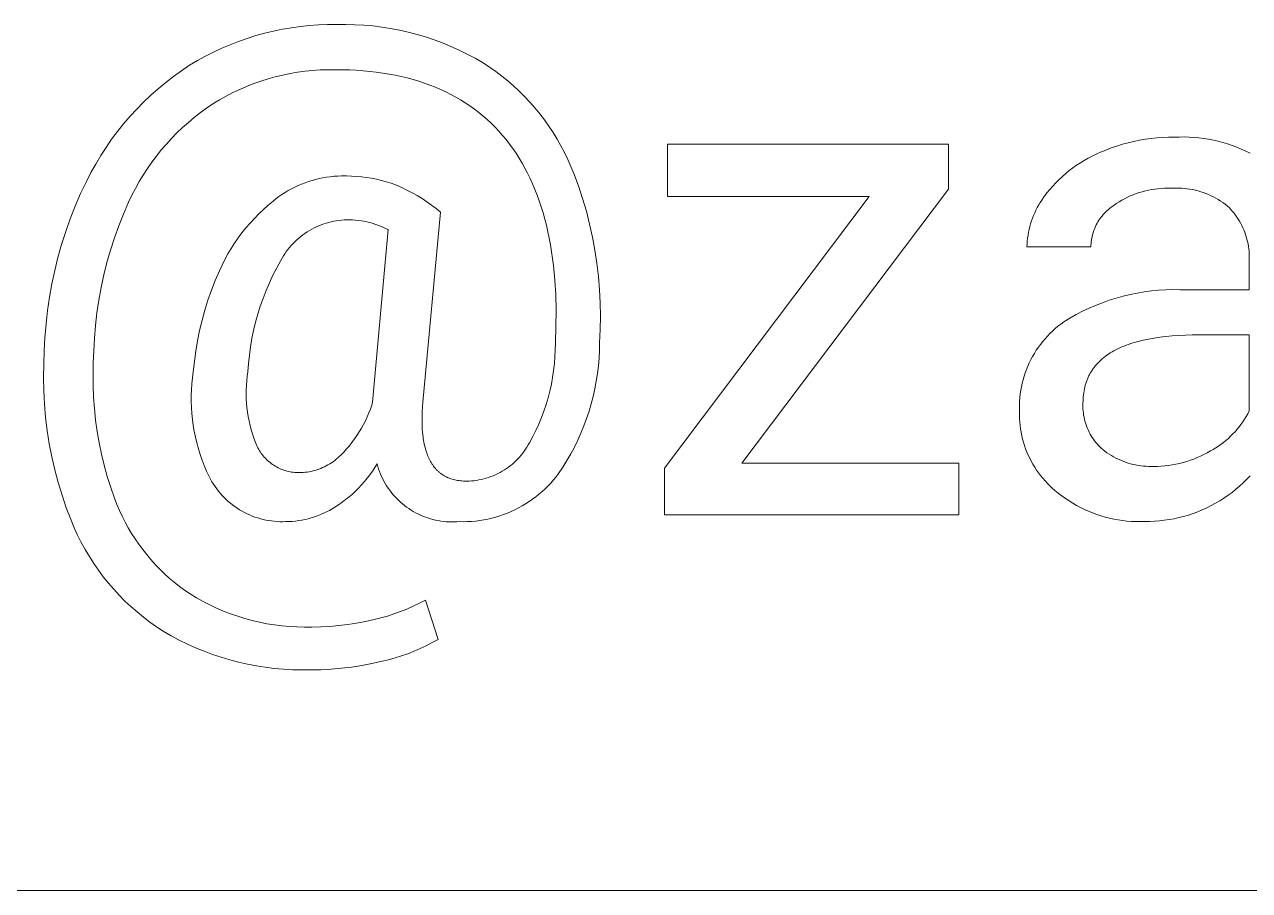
# Model space of a CAD drawing. Header units: millimetres. Extents: x 1383 to 4664, y -160 to 2132.
# Drawn here: x 3693.1 to 3769.4, y 23.5 to 77.4 of the extents above; entities that cross this region are included whole.
import ezdxf

# ---------------------------------------------------------------- set-up
doc = ezdxf.new("R2010")
doc.units = ezdxf.units.MM
doc.header["$MEASUREMENT"] = 0
doc.layers.add('Domyślny', color=7, linetype='Continuous', true_color=0x000000)

msp = doc.modelspace()

# ---------------------------------------------------------------- linework, layer by layer
at = {"layer": 'Domyślny', "color": 18, "lineweight": 15, "true_color": 0x000000}
for p, q in [((3708.621, 77.009), (3709.176, 77.123)), ((3709.176, 77.123), (3709.734, 77.219)), ((3709.734, 77.219), (3710.296, 77.296)), ((3710.296, 77.296), (3710.859, 77.354)), ((3710.859, 77.354), (3711.424, 77.393)), ((3711.424, 77.393), (3711.99, 77.413)), ((3711.99, 77.413), (3712.557, 77.414)), ((3712.557, 77.414), (3713.118, 77.421)), ((3713.118, 77.421), (3713.68, 77.409)), ((3713.68, 77.409), (3714.24, 77.378)), ((3714.24, 77.378), (3714.8, 77.329)), ((3714.8, 77.329), (3715.357, 77.261)), ((3715.357, 77.261), (3715.912, 77.174)), ((3715.912, 77.174), (3716.464, 77.069)), ((3716.464, 77.069), (3717.011, 76.945)), ((3705.922, 76.163), (3706.449, 76.368)), ((3706.449, 76.368), (3706.984, 76.556)), ((3706.984, 76.556), (3707.525, 76.725)), ((3707.525, 76.725), (3708.071, 76.876)), ((3708.071, 76.876), (3708.621, 77.009)), ((3717.011, 76.945), (3717.555, 76.803)), ((3717.555, 76.803), (3718.093, 76.643)), ((3718.093, 76.643), (3718.625, 76.465)), ((3718.625, 76.465), (3719.152, 76.269)), ((3719.152, 76.269), (3719.671, 76.056)), ((3704.383, 75.443), (3704.888, 75.7)), ((3704.888, 75.7), (3705.401, 75.94)), ((3705.401, 75.94), (3705.922, 76.163)), ((3719.671, 76.056), (3720.183, 75.825)), ((3720.183, 75.825), (3720.687, 75.577)), ((3720.687, 75.577), (3721.183, 75.313)), ((3702.892, 74.539), (3703.401, 74.879)), ((3703.401, 74.879), (3703.887, 75.169)), ((3703.887, 75.169), (3704.383, 75.443)), ((3721.183, 75.313), (3721.669, 75.032)), ((3721.669, 75.032), (3722.067, 74.769)), ((3722.067, 74.769), (3722.456, 74.493)), ((3701.91, 73.808), (3702.394, 74.182)), ((3702.394, 74.182), (3702.892, 74.539)), ((3708.281, 74.034), (3707.831, 73.892)), ((3708.735, 74.161), (3708.281, 74.034)), ((3709.193, 74.272), (3708.735, 74.161)), ((3709.655, 74.367), (3709.193, 74.272)), ((3710.12, 74.447), (3709.655, 74.367)), ((3710.587, 74.51), (3710.12, 74.447)), ((3711.056, 74.558), (3710.587, 74.51)), ((3711.527, 74.59), (3711.056, 74.558)), ((3711.998, 74.606), (3711.527, 74.59)), ((3712.469, 74.606), (3711.998, 74.606)), ((3712.912, 74.602), (3712.469, 74.606)), ((3713.348, 74.589), (3712.912, 74.602)), ((3713.777, 74.568), (3713.348, 74.589)), ((3714.198, 74.538), (3713.777, 74.568)), ((3714.613, 74.499), (3714.198, 74.538)), ((3715.02, 74.453), (3714.613, 74.499)), ((3715.42, 74.397), (3715.02, 74.453)), ((3715.813, 74.333), (3715.42, 74.397)), ((3716.198, 74.261), (3715.813, 74.333)), ((3716.577, 74.18), (3716.198, 74.261)), ((3716.948, 74.091), (3716.577, 74.18)), ((3717.313, 73.993), (3716.948, 74.091)), ((3717.67, 73.886), (3717.313, 73.993)), ((3722.456, 74.493), (3722.835, 74.204)), ((3722.835, 74.204), (3723.205, 73.902)), ((3700.98, 73.012), (3701.438, 73.418)), ((3701.438, 73.418), (3701.91, 73.808)), ((3706.515, 73.377), (3706.088, 73.175)), ((3706.948, 73.564), (3706.515, 73.377)), ((3707.387, 73.736), (3706.948, 73.564)), ((3707.831, 73.892), (3707.387, 73.736)), ((3718.02, 73.771), (3717.67, 73.886)), ((3718.363, 73.648), (3718.02, 73.771)), ((3718.698, 73.516), (3718.363, 73.648)), ((3719.027, 73.376), (3718.698, 73.516)), ((3719.348, 73.227), (3719.027, 73.376)), ((3719.663, 73.069), (3719.348, 73.227)), ((3723.205, 73.902), (3723.564, 73.589)), ((3723.564, 73.589), (3723.913, 73.263)), ((3723.913, 73.263), (3724.251, 72.926)), ((3700.106, 72.154), (3700.536, 72.59)), ((3700.536, 72.59), (3700.98, 73.012)), ((3704.854, 72.486), (3704.456, 72.215)), ((3705.257, 72.73), (3704.854, 72.486)), ((3705.669, 72.96), (3705.257, 72.73)), ((3706.088, 73.175), (3705.669, 72.96)), ((3719.97, 72.903), (3719.663, 73.069)), ((3720.27, 72.728), (3719.97, 72.903)), ((3720.563, 72.545), (3720.27, 72.728)), ((3720.849, 72.354), (3720.563, 72.545)), ((3724.251, 72.926), (3724.577, 72.578)), ((3724.577, 72.578), (3724.892, 72.22)), ((3699.293, 71.239), (3699.692, 71.703)), ((3699.692, 71.703), (3700.106, 72.154)), ((3704.067, 71.931), (3703.688, 71.633)), ((3704.456, 72.215), (3704.067, 71.931)), ((3721.127, 72.154), (3720.849, 72.354)), ((3721.399, 71.945), (3721.127, 72.154)), ((3721.663, 71.728), (3721.399, 71.945)), ((3721.92, 71.502), (3721.663, 71.728)), ((3724.892, 72.22), (3725.194, 71.851)), ((3725.194, 71.851), (3725.484, 71.472)), ((3698.911, 70.761), (3699.293, 71.239)), ((3702.96, 71.003), (3702.612, 70.669)), ((3703.319, 71.324), (3702.96, 71.003)), ((3703.688, 71.633), (3703.319, 71.324)), ((3722.171, 71.268), (3721.92, 71.502)), ((3722.414, 71.026), (3722.171, 71.268)), ((3722.65, 70.774), (3722.414, 71.026)), ((3725.484, 71.472), (3725.761, 71.083)), ((3725.761, 71.083), (3726.025, 70.686)), ((3698.196, 69.768), (3698.545, 70.27)), ((3698.545, 70.27), (3698.911, 70.761)), ((3702.275, 70.325), (3701.95, 69.969)), ((3702.612, 70.669), (3702.275, 70.325)), ((3722.878, 70.515), (3722.65, 70.774)), ((3723.1, 70.246), (3722.878, 70.515)), ((3723.315, 69.971), (3723.1, 70.246)), ((3726.025, 70.686), (3726.275, 70.28)), ((3726.275, 70.28), (3726.512, 69.866)), ((3762.174, 70.139), (3762.531, 70.212)), ((3762.531, 70.212), (3762.891, 70.273)), ((3762.891, 70.273), (3763.252, 70.322)), ((3763.252, 70.322), (3763.615, 70.359)), ((3763.615, 70.359), (3763.979, 70.384)), ((3763.979, 70.384), (3764.344, 70.397)), ((3764.344, 70.397), (3764.708, 70.398)), ((3764.708, 70.398), (3765.013, 70.411)), ((3765.013, 70.411), (3765.318, 70.414)), ((3765.318, 70.414), (3765.623, 70.407)), ((3765.623, 70.407), (3765.927, 70.389)), ((3765.927, 70.389), (3766.231, 70.362)), ((3766.231, 70.362), (3766.533, 70.324)), ((3766.533, 70.324), (3766.835, 70.276)), ((3766.835, 70.276), (3767.134, 70.218)), ((3767.134, 70.218), (3767.431, 70.15)), ((3697.864, 69.253), (3698.196, 69.768)), ((3701.637, 69.603), (3701.336, 69.227)), ((3701.95, 69.969), (3701.637, 69.603)), ((3723.521, 69.688), (3723.315, 69.971)), ((3723.72, 69.397), (3723.521, 69.688)), ((3726.512, 69.866), (3726.735, 69.444)), ((3726.735, 69.444), (3726.944, 69.015)), ((3733.147, 66.711), (3733.147, 69.967)), ((3733.147, 69.967), (3750.65, 69.967)), ((3750.65, 69.967), (3750.65, 67.17)), ((3759.84, 69.345), (3760.098, 69.459)), ((3760.098, 69.459), (3760.434, 69.6)), ((3760.434, 69.6), (3760.774, 69.731)), ((3760.774, 69.731), (3761.119, 69.85)), ((3761.119, 69.85), (3761.467, 69.958)), ((3761.467, 69.958), (3761.819, 70.054)), ((3761.819, 70.054), (3762.174, 70.139)), ((3767.431, 70.15), (3767.726, 70.072)), ((3767.726, 70.072), (3768.018, 69.985)), ((3768.018, 69.985), (3768.307, 69.887)), ((3768.307, 69.887), (3768.593, 69.78)), ((3768.593, 69.78), (3768.874, 69.664)), ((3768.874, 69.664), (3769.152, 69.538)), ((3769.152, 69.538), (3769.426, 69.404)), ((3697.254, 68.192), (3697.55, 68.728)), ((3697.55, 68.728), (3697.864, 69.253)), ((3701.047, 68.841), (3700.772, 68.446)), ((3701.336, 69.227), (3701.047, 68.841)), ((3723.911, 69.099), (3723.72, 69.397)), ((3724.095, 68.792), (3723.911, 69.099)), ((3724.271, 68.478), (3724.095, 68.792)), ((3726.944, 69.015), (3727.138, 68.58)), ((3758.387, 68.488), (3758.617, 68.651)), ((3758.617, 68.651), (3758.852, 68.807)), ((3758.852, 68.807), (3759.092, 68.954)), ((3759.092, 68.954), (3759.337, 69.093)), ((3759.337, 69.093), (3759.586, 69.223)), ((3759.586, 69.223), (3759.84, 69.345)), ((3696.976, 67.646), (3697.254, 68.192)), ((3700.51, 68.042), (3700.261, 67.63)), ((3700.772, 68.446), (3700.51, 68.042)), ((3711.701, 67.869), (3711.929, 67.908)), ((3711.929, 67.908), (3712.159, 67.939)), ((3712.159, 67.939), (3712.389, 67.962)), ((3712.389, 67.962), (3712.62, 67.977)), ((3712.62, 67.977), (3712.852, 67.985)), ((3712.852, 67.985), (3713.165, 67.986)), ((3713.165, 67.986), (3713.479, 67.976)), ((3713.479, 67.976), (3713.792, 67.957)), ((3713.792, 67.957), (3714.105, 67.927)), ((3714.105, 67.927), (3714.416, 67.887)), ((3714.416, 67.887), (3714.726, 67.837)), ((3724.439, 68.157), (3724.271, 68.478)), ((3724.6, 67.827), (3724.439, 68.157)), ((3727.138, 68.58), (3727.318, 68.138)), ((3727.318, 68.138), (3727.604, 67.362)), ((3757.529, 67.761), (3757.734, 67.954)), ((3757.734, 67.954), (3757.946, 68.139)), ((3757.946, 68.139), (3758.164, 68.317)), ((3758.164, 68.317), (3758.387, 68.488)), ((3696.616, 66.883), (3696.976, 67.646)), ((3700.026, 67.209), (3699.805, 66.781)), ((3700.261, 67.63), (3700.026, 67.209)), ((3709.54, 67.071), (3709.742, 67.184)), ((3709.742, 67.184), (3709.948, 67.289)), ((3709.948, 67.289), (3710.158, 67.387)), ((3710.158, 67.387), (3710.371, 67.478)), ((3710.371, 67.478), (3710.587, 67.562)), ((3710.587, 67.562), (3710.805, 67.639)), ((3710.805, 67.639), (3711.026, 67.708)), ((3711.026, 67.708), (3711.249, 67.769)), ((3711.249, 67.769), (3711.474, 67.823)), ((3711.474, 67.823), (3711.701, 67.869)), ((3714.726, 67.837), (3715.034, 67.777)), ((3715.034, 67.777), (3715.34, 67.707)), ((3715.34, 67.707), (3715.643, 67.627)), ((3715.643, 67.627), (3715.944, 67.537)), ((3715.944, 67.537), (3716.277, 67.403)), ((3716.277, 67.403), (3716.606, 67.259)), ((3716.606, 67.259), (3716.93, 67.103)), ((3724.753, 67.49), (3724.6, 67.827)), ((3724.899, 67.145), (3724.753, 67.49)), ((3725.036, 66.792), (3724.899, 67.145)), ((3727.604, 67.362), (3727.864, 66.577)), ((3750.65, 67.17), (3737.779, 50.103)), ((3756.776, 66.924), (3756.954, 67.143)), ((3756.954, 67.143), (3757.138, 67.355)), ((3757.138, 67.355), (3757.33, 67.561)), ((3757.33, 67.561), (3757.529, 67.761)), ((3763.291, 67.138), (3763.096, 67.101)), ((3763.488, 67.169), (3763.291, 67.138)), ((3763.685, 67.193), (3763.488, 67.169)), ((3763.883, 67.21), (3763.685, 67.193)), ((3764.082, 67.22), (3763.883, 67.21)), ((3764.28, 67.223), (3764.082, 67.22)), ((3764.479, 67.219), (3764.28, 67.223)), ((3764.65, 67.228), (3764.479, 67.219)), ((3764.822, 67.232), (3764.65, 67.228)), ((3764.993, 67.23), (3764.822, 67.232)), ((3765.165, 67.221), (3764.993, 67.23)), ((3765.336, 67.207), (3765.165, 67.221)), ((3765.506, 67.188), (3765.336, 67.207)), ((3765.676, 67.162), (3765.506, 67.188)), ((3765.845, 67.131), (3765.676, 67.162)), ((3766.012, 67.093), (3765.845, 67.131)), ((3696.281, 66.109), (3696.616, 66.883)), ((3699.805, 66.781), (3699.598, 66.346)), ((3708.286, 66.16), (3708.591, 66.411)), ((3708.591, 66.411), (3708.771, 66.556)), ((3708.771, 66.556), (3708.957, 66.695)), ((3708.957, 66.695), (3709.147, 66.827)), ((3709.147, 66.827), (3709.341, 66.952)), ((3709.341, 66.952), (3709.54, 67.071)), ((3716.93, 67.103), (3717.248, 66.937)), ((3717.248, 66.937), (3717.561, 66.76)), ((3717.561, 66.76), (3717.867, 66.572)), ((3717.867, 66.572), (3718.167, 66.375)), ((3718.167, 66.375), (3718.46, 66.167)), ((3725.166, 66.431), (3725.036, 66.792)), ((3725.289, 66.063), (3725.166, 66.431)), ((3727.864, 66.577), (3728.097, 65.783)), ((3732.961, 49.787), (3745.701, 66.711)), ((3745.701, 66.711), (3733.147, 66.711)), ((3756.351, 66.332), (3756.45, 66.485)), ((3756.45, 66.485), (3756.554, 66.635)), ((3756.554, 66.635), (3756.663, 66.781)), ((3756.663, 66.781), (3756.776, 66.924)), ((3761.259, 66.368), (3761.092, 66.261)), ((3761.43, 66.47), (3761.259, 66.368)), ((3761.604, 66.565), (3761.43, 66.47)), ((3761.782, 66.655), (3761.604, 66.565)), ((3761.962, 66.738), (3761.782, 66.655)), ((3762.146, 66.815), (3761.962, 66.738)), ((3762.332, 66.885), (3762.146, 66.815)), ((3762.52, 66.949), (3762.332, 66.885)), ((3762.71, 67.006), (3762.52, 66.949)), ((3762.902, 67.057), (3762.71, 67.006)), ((3763.096, 67.101), (3762.902, 67.057)), ((3766.178, 67.051), (3766.012, 67.093)), ((3766.343, 67.002), (3766.178, 67.051)), ((3766.506, 66.948), (3766.343, 67.002)), ((3766.666, 66.888), (3766.506, 66.948)), ((3766.825, 66.823), (3766.666, 66.888)), ((3766.982, 66.753), (3766.825, 66.823)), ((3767.135, 66.677), (3766.982, 66.753)), ((3767.287, 66.596), (3767.135, 66.677)), ((3767.435, 66.51), (3767.287, 66.596)), ((3767.58, 66.419), (3767.435, 66.51)), ((3767.723, 66.323), (3767.58, 66.419)), ((3695.972, 65.323), (3696.281, 66.109)), ((3699.279, 65.615), (3698.984, 64.873)), ((3699.598, 66.346), (3699.279, 65.615)), ((3707.429, 65.345), (3707.705, 65.627)), ((3707.705, 65.627), (3707.991, 65.898)), ((3707.991, 65.898), (3708.286, 66.16)), ((3719.025, 65.723), (3717.91, 53.901)), ((3718.46, 66.167), (3718.746, 65.95)), ((3718.746, 65.95), (3719.025, 65.723)), ((3725.404, 65.687), (3725.289, 66.063)), ((3725.511, 65.303), (3725.404, 65.687)), ((3728.097, 65.783), (3728.303, 64.983)), ((3755.937, 65.521), (3756.009, 65.689)), ((3756.009, 65.689), (3756.087, 65.854)), ((3756.087, 65.854), (3756.17, 66.016)), ((3756.17, 66.016), (3756.258, 66.176)), ((3756.258, 66.176), (3756.351, 66.332)), ((3760.344, 65.655), (3760.271, 65.574)), ((3760.42, 65.734), (3760.344, 65.655)), ((3760.498, 65.81), (3760.42, 65.734)), ((3760.58, 65.884), (3760.498, 65.81)), ((3760.663, 65.954), (3760.58, 65.884)), ((3760.749, 66.022), (3760.663, 65.954)), ((3760.838, 66.087), (3760.749, 66.022)), ((3760.928, 66.148), (3760.838, 66.087)), ((3761.092, 66.261), (3760.928, 66.148)), ((3767.861, 66.222), (3767.723, 66.323)), ((3767.997, 66.116), (3767.861, 66.222)), ((3768.128, 66.006), (3767.997, 66.116)), ((3768.231, 65.895), (3768.128, 66.006)), ((3768.33, 65.781), (3768.231, 65.895)), ((3768.426, 65.663), (3768.33, 65.781)), ((3768.517, 65.542), (3768.426, 65.663)), ((3695.689, 64.529), (3695.972, 65.323)), ((3698.984, 64.873), (3698.714, 64.122)), ((3706.906, 64.754), (3707.162, 65.054)), ((3707.162, 65.054), (3707.429, 65.345)), ((3711.441, 64.88), (3711.292, 64.814)), ((3711.593, 64.941), (3711.441, 64.88)), ((3711.747, 64.996), (3711.593, 64.941)), ((3711.903, 65.047), (3711.747, 64.996)), ((3712.06, 65.092), (3711.903, 65.047)), ((3712.218, 65.131), (3712.06, 65.092)), ((3712.378, 65.165), (3712.218, 65.131)), ((3712.539, 65.194), (3712.378, 65.165)), ((3712.701, 65.217), (3712.539, 65.194)), ((3712.864, 65.235), (3712.701, 65.217)), ((3713.027, 65.247), (3712.864, 65.235)), ((3713.19, 65.253), (3713.027, 65.247)), ((3713.368, 65.252), (3713.19, 65.253)), ((3713.546, 65.246), (3713.368, 65.252)), ((3713.723, 65.233), (3713.546, 65.246)), ((3713.9, 65.215), (3713.723, 65.233)), ((3714.076, 65.191), (3713.9, 65.215)), ((3714.251, 65.161), (3714.076, 65.191)), ((3714.425, 65.126), (3714.251, 65.161)), ((3714.598, 65.084), (3714.425, 65.126)), ((3714.77, 65.038), (3714.598, 65.084)), ((3714.939, 64.985), (3714.77, 65.038)), ((3715.107, 64.927), (3714.939, 64.985)), ((3715.274, 64.864), (3715.107, 64.927)), ((3715.437, 64.795), (3715.274, 64.864)), ((3725.61, 64.912), (3725.511, 65.303)), ((3725.702, 64.513), (3725.61, 64.912)), ((3728.303, 64.983), (3728.483, 64.175)), ((3755.664, 64.653), (3755.707, 64.83)), ((3755.707, 64.83), (3755.756, 65.006)), ((3755.756, 65.006), (3755.811, 65.18)), ((3755.811, 65.18), (3755.871, 65.352)), ((3755.871, 65.352), (3755.937, 65.521)), ((3759.798, 64.841), (3759.754, 64.74)), ((3759.846, 64.939), (3759.798, 64.841)), ((3759.897, 65.036), (3759.846, 64.939)), ((3759.951, 65.131), (3759.897, 65.036)), ((3760.009, 65.224), (3759.951, 65.131)), ((3760.07, 65.315), (3760.009, 65.224)), ((3760.134, 65.403), (3760.07, 65.315)), ((3760.201, 65.49), (3760.134, 65.403)), ((3760.271, 65.574), (3760.201, 65.49)), ((3768.604, 65.418), (3768.517, 65.542)), ((3768.686, 65.291), (3768.604, 65.418)), ((3768.765, 65.162), (3768.686, 65.291)), ((3768.839, 65.03), (3768.765, 65.162)), ((3768.908, 64.895), (3768.839, 65.03)), ((3768.973, 64.758), (3768.908, 64.895)), ((3695.432, 63.725), (3695.689, 64.529)), ((3698.714, 64.122), (3698.469, 63.363)), ((3706.201, 63.804), (3706.425, 64.129)), ((3706.425, 64.129), (3706.66, 64.446)), ((3706.66, 64.446), (3706.906, 64.754)), ((3710.193, 64.111), (3710.07, 64.003)), ((3710.319, 64.215), (3710.193, 64.111)), ((3710.449, 64.315), (3710.319, 64.215)), ((3710.582, 64.41), (3710.449, 64.315)), ((3710.718, 64.5), (3710.582, 64.41)), ((3710.858, 64.586), (3710.718, 64.5)), ((3711, 64.667), (3710.858, 64.586)), ((3711.144, 64.743), (3711, 64.667)), ((3711.292, 64.814), (3711.144, 64.743)), ((3714.775, 53.901), (3715.758, 64.641)), ((3715.599, 64.721), (3715.437, 64.795)), ((3715.758, 64.641), (3715.599, 64.721)), ((3725.787, 64.106), (3725.702, 64.513)), ((3725.863, 63.691), (3725.787, 64.106)), ((3728.483, 64.175), (3728.635, 63.363)), ((3755.551, 63.934), (3755.57, 64.115)), ((3755.57, 64.115), (3755.595, 64.295)), ((3755.595, 64.295), (3755.626, 64.475)), ((3755.626, 64.475), (3755.664, 64.653)), ((3759.564, 64.113), (3759.545, 64.005)), ((3759.586, 64.22), (3759.564, 64.113)), ((3759.612, 64.327), (3759.586, 64.22)), ((3759.642, 64.432), (3759.612, 64.327)), ((3759.676, 64.536), (3759.642, 64.432)), ((3759.713, 64.639), (3759.676, 64.536)), ((3759.754, 64.74), (3759.713, 64.639)), ((3769.033, 64.619), (3768.973, 64.758)), ((3769.088, 64.479), (3769.033, 64.619)), ((3769.139, 64.336), (3769.088, 64.479)), ((3769.184, 64.192), (3769.139, 64.336)), ((3769.225, 64.046), (3769.184, 64.192)), ((3695.202, 62.913), (3695.432, 63.725)), ((3698.469, 63.363), (3698.25, 62.596)), ((3705.788, 63.132), (3705.989, 63.471)), ((3705.989, 63.471), (3706.201, 63.804)), ((3709.516, 63.404), (3709.418, 63.273)), ((3709.618, 63.531), (3709.516, 63.404)), ((3709.725, 63.655), (3709.618, 63.531)), ((3709.836, 63.775), (3709.725, 63.655)), ((3709.951, 63.891), (3709.836, 63.775)), ((3710.07, 64.003), (3709.951, 63.891)), ((3725.933, 63.268), (3725.863, 63.691)), ((3728.635, 63.363), (3728.759, 62.545)), ((3755.531, 63.57), (3755.538, 63.752)), ((3759.508, 63.57), (3755.531, 63.57)), ((3755.538, 63.752), (3755.551, 63.934)), ((3759.511, 63.679), (3759.508, 63.57)), ((3759.519, 63.788), (3759.511, 63.679)), ((3759.53, 63.897), (3759.519, 63.788)), ((3759.545, 64.005), (3759.53, 63.897)), ((3769.261, 63.899), (3769.225, 64.046)), ((3769.291, 63.75), (3769.261, 63.899)), ((3769.317, 63.601), (3769.291, 63.75)), ((3769.337, 63.451), (3769.317, 63.601)), ((3769.353, 63.301), (3769.337, 63.451)), ((3769.363, 63.15), (3769.353, 63.301)), ((3694.999, 62.094), (3695.202, 62.913)), ((3698.25, 62.596), (3698.056, 61.822)), ((3705.423, 62.432), (3705.599, 62.785)), ((3705.599, 62.785), (3705.788, 63.132)), ((3709.071, 62.718), (3708.819, 62.262)), ((3709.151, 62.861), (3709.071, 62.718)), ((3709.235, 63.002), (3709.151, 62.861)), ((3709.324, 63.139), (3709.235, 63.002)), ((3709.418, 63.273), (3709.324, 63.139)), ((3725.994, 62.838), (3725.933, 63.268)), ((3726.048, 62.4), (3725.994, 62.838)), ((3728.759, 62.545), (3728.856, 61.724)), ((3769.368, 62.998), (3769.363, 63.15)), ((3769.363, 62.696), (3769.368, 62.847)), ((3769.363, 60.882), (3769.363, 62.696)), ((3769.368, 62.847), (3769.368, 62.998)), ((3694.822, 61.269), (3694.999, 62.094)), ((3698.056, 61.822), (3697.889, 61.041)), ((3704.998, 61.474), (3705.258, 62.074)), ((3705.258, 62.074), (3705.423, 62.432)), ((3708.583, 61.798), (3708.362, 61.325)), ((3708.819, 62.262), (3708.583, 61.798)), ((3726.094, 61.954), (3726.048, 62.4)), ((3726.133, 61.501), (3726.094, 61.954)), ((3694.674, 60.438), (3694.822, 61.269)), ((3697.889, 61.041), (3697.747, 60.256)), ((3704.76, 60.866), (3704.998, 61.474)), ((3708.362, 61.325), (3708.157, 60.846)), ((3726.188, 60.571), (3726.133, 61.501)), ((3728.856, 61.724), (3728.925, 60.9)), ((3694.552, 59.603), (3694.674, 60.438)), ((3697.747, 60.256), (3697.632, 59.466)), ((3704.346, 59.627), (3704.542, 60.25)), ((3704.542, 60.25), (3704.76, 60.866)), ((3707.968, 60.36), (3707.796, 59.868)), ((3708.157, 60.846), (3707.968, 60.36)), ((3726.212, 59.61), (3726.188, 60.571)), ((3728.925, 60.9), (3728.967, 60.074)), ((3760.648, 60.238), (3761.076, 60.373)), ((3761.076, 60.373), (3761.509, 60.493)), ((3761.509, 60.493), (3761.946, 60.597)), ((3761.946, 60.597), (3762.386, 60.687)), ((3762.386, 60.687), (3762.829, 60.761)), ((3762.829, 60.761), (3763.275, 60.82)), ((3763.275, 60.82), (3763.722, 60.863)), ((3763.722, 60.863), (3764.17, 60.891)), ((3764.17, 60.891), (3764.619, 60.904)), ((3764.619, 60.904), (3765.068, 60.901)), ((3765.068, 60.901), (3765.517, 60.882)), ((3765.517, 60.882), (3769.363, 60.882)), ((3694.458, 58.765), (3694.552, 59.603)), ((3704.171, 58.998), (3704.346, 59.627)), ((3707.796, 59.868), (3707.64, 59.37)), ((3726.206, 58.617), (3726.212, 59.61)), ((3728.967, 60.074), (3728.98, 59.247)), ((3758.589, 59.347), (3758.988, 59.554)), ((3758.988, 59.554), (3759.394, 59.746)), ((3759.394, 59.746), (3759.806, 59.925)), ((3759.806, 59.925), (3760.224, 60.089)), ((3760.224, 60.089), (3760.648, 60.238)), ((3694.392, 57.924), (3694.458, 58.765)), ((3697.632, 59.466), (3697.544, 58.673)), ((3704.019, 58.363), (3704.171, 58.998)), ((3707.501, 58.868), (3707.379, 58.361)), ((3707.64, 59.37), (3707.501, 58.868)), ((3728.98, 59.247), (3728.966, 58.42)), ((3757.457, 58.622), (3757.633, 58.761)), ((3757.633, 58.761), (3757.814, 58.893)), ((3757.814, 58.893), (3758.198, 59.127)), ((3758.198, 59.127), (3758.589, 59.347)), ((3697.544, 58.673), (3697.481, 57.878)), ((3703.888, 57.722), (3704.019, 58.363)), ((3707.379, 58.361), (3707.274, 57.85)), ((3726.17, 57.594), (3726.206, 58.617)), ((3728.966, 58.42), (3728.924, 57.594)), ((3756.652, 57.841), (3756.802, 58.008)), ((3756.802, 58.008), (3756.958, 58.17)), ((3756.958, 58.17), (3757.119, 58.326)), ((3757.119, 58.326), (3757.285, 58.477)), ((3757.285, 58.477), (3757.457, 58.622)), ((3764.18, 57.981), (3763.804, 57.936)), ((3764.569, 58.019), (3764.18, 57.981)), ((3764.973, 58.048), (3764.569, 58.019)), ((3765.392, 58.068), (3764.973, 58.048)), ((3765.824, 58.081), (3765.392, 58.068)), ((3766.271, 58.085), (3765.824, 58.081)), ((3769.363, 58.085), (3766.271, 58.085)), ((3769.363, 53.343), (3769.363, 58.085)), ((3694.354, 57.081), (3694.392, 57.924)), ((3697.481, 57.878), (3697.446, 57.081)), ((3703.78, 57.078), (3703.888, 57.722)), ((3707.187, 57.336), (3707.117, 56.819)), ((3707.274, 57.85), (3707.187, 57.336)), ((3726.166, 57.16), (3726.17, 57.594)), ((3728.924, 57.594), (3728.915, 57.112)), ((3756.112, 57.124), (3756.238, 57.31)), ((3756.238, 57.31), (3756.37, 57.492)), ((3756.37, 57.492), (3756.508, 57.669)), ((3756.508, 57.669), (3756.652, 57.841)), ((3761.184, 57.215), (3761.062, 57.153)), ((3761.31, 57.274), (3761.184, 57.215)), ((3761.439, 57.331), (3761.31, 57.274)), ((3761.572, 57.385), (3761.439, 57.331)), ((3761.708, 57.438), (3761.572, 57.385)), ((3761.848, 57.489), (3761.708, 57.438)), ((3761.992, 57.538), (3761.848, 57.489)), ((3762.139, 57.584), (3761.992, 57.538)), ((3762.289, 57.629), (3762.139, 57.584)), ((3762.443, 57.671), (3762.289, 57.629)), ((3762.762, 57.75), (3762.443, 57.671)), ((3763.095, 57.82), (3762.762, 57.75)), ((3763.443, 57.882), (3763.095, 57.82)), ((3763.804, 57.936), (3763.443, 57.882)), ((3694.313, 56.254), (3694.354, 57.081)), ((3697.446, 57.081), (3697.404, 56.364)), ((3703.694, 56.431), (3703.78, 57.078)), ((3707.117, 56.819), (3707.064, 56.301)), ((3726.112, 56.295), (3726.146, 56.727)), ((3726.146, 56.727), (3726.166, 57.16)), ((3728.89, 56.631), (3728.848, 56.151)), ((3728.915, 57.112), (3728.89, 56.631)), ((3755.675, 56.34), (3755.774, 56.542)), ((3755.774, 56.542), (3755.88, 56.74)), ((3755.88, 56.74), (3755.993, 56.934)), ((3755.993, 56.934), (3756.112, 57.124)), ((3760.122, 56.51), (3760.035, 56.428)), ((3760.212, 56.59), (3760.122, 56.51)), ((3760.306, 56.667), (3760.212, 56.59)), ((3760.403, 56.743), (3760.306, 56.667)), ((3760.504, 56.817), (3760.403, 56.743)), ((3760.609, 56.888), (3760.504, 56.817)), ((3760.717, 56.958), (3760.609, 56.888)), ((3760.828, 57.025), (3760.717, 56.958)), ((3760.943, 57.09), (3760.828, 57.025)), ((3761.062, 57.153), (3760.943, 57.09)), ((3694.3, 55.426), (3694.313, 56.254)), ((3697.404, 56.364), (3697.386, 55.646)), ((3703.579, 55.412), (3703.63, 55.78)), ((3703.63, 55.78), (3703.694, 56.431)), ((3707.028, 55.78), (3706.988, 55.504)), ((3707.064, 56.301), (3707.028, 55.78)), ((3725.997, 55.434), (3726.062, 55.864)), ((3726.062, 55.864), (3726.112, 56.295)), ((3728.791, 55.673), (3728.717, 55.197)), ((3728.848, 56.151), (3728.791, 55.673)), ((3755.35, 55.504), (3755.421, 55.717)), ((3755.421, 55.717), (3755.498, 55.928)), ((3755.498, 55.928), (3755.583, 56.135)), ((3755.583, 56.135), (3755.675, 56.34)), ((3759.469, 55.697), (3759.441, 55.647)), ((3759.498, 55.747), (3759.469, 55.697)), ((3759.527, 55.796), (3759.498, 55.747)), ((3759.558, 55.844), (3759.527, 55.796)), ((3759.589, 55.892), (3759.558, 55.844)), ((3759.622, 55.94), (3759.589, 55.892)), ((3759.655, 55.987), (3759.622, 55.94)), ((3759.689, 56.033), (3759.655, 55.987)), ((3759.724, 56.079), (3759.689, 56.033)), ((3759.76, 56.125), (3759.724, 56.079)), ((3759.796, 56.169), (3759.76, 56.125)), ((3759.872, 56.258), (3759.796, 56.169)), ((3759.952, 56.344), (3759.872, 56.258)), ((3760.035, 56.428), (3759.952, 56.344)), ((3694.315, 54.598), (3694.3, 55.426)), ((3697.386, 55.646), (3697.391, 54.928)), ((3697.391, 54.928), (3697.42, 54.21)), ((3703.513, 54.671), (3703.54, 55.042)), ((3703.54, 55.042), (3703.579, 55.412)), ((3706.935, 54.947), (3706.922, 54.668)), ((3706.956, 55.226), (3706.935, 54.947)), ((3706.988, 55.504), (3706.956, 55.226)), ((3725.824, 54.585), (3725.918, 55.008)), ((3725.918, 55.008), (3725.997, 55.434)), ((3728.717, 55.197), (3728.628, 54.723)), ((3755.183, 54.851), (3755.232, 55.071)), ((3755.232, 55.071), (3755.287, 55.288)), ((3755.287, 55.288), (3755.35, 55.504)), ((3759.159, 54.948), (3759.129, 54.833)), ((3759.193, 55.061), (3759.159, 54.948)), ((3759.23, 55.173), (3759.193, 55.061)), ((3759.271, 55.282), (3759.23, 55.173)), ((3759.292, 55.335), (3759.271, 55.282)), ((3759.315, 55.389), (3759.292, 55.335)), ((3759.338, 55.441), (3759.315, 55.389)), ((3759.363, 55.494), (3759.338, 55.441)), ((3759.388, 55.545), (3759.363, 55.494)), ((3759.414, 55.596), (3759.388, 55.545)), ((3759.441, 55.647), (3759.414, 55.596)), ((3694.359, 53.772), (3694.315, 54.598)), ((3697.42, 54.21), (3697.472, 53.494)), ((3703.498, 53.927), (3703.5, 54.299)), ((3703.5, 54.299), (3703.513, 54.671)), ((3706.922, 54.668), (3706.919, 54.388)), ((3706.919, 54.388), (3706.926, 54.108)), ((3725.591, 53.749), (3725.715, 54.165)), ((3725.715, 54.165), (3725.824, 54.585)), ((3728.523, 54.253), (3728.402, 53.786)), ((3728.628, 54.723), (3728.523, 54.253)), ((3755.067, 53.962), (3755.085, 54.185)), ((3755.085, 54.185), (3755.11, 54.408)), ((3755.11, 54.408), (3755.143, 54.631)), ((3755.143, 54.631), (3755.183, 54.851)), ((3759.032, 54.225), (3759.023, 54.097)), ((3759.044, 54.35), (3759.032, 54.225)), ((3759.06, 54.474), (3759.044, 54.35)), ((3759.08, 54.596), (3759.06, 54.474)), ((3759.103, 54.715), (3759.08, 54.596)), ((3759.129, 54.833), (3759.103, 54.715)), ((3694.431, 52.947), (3694.359, 53.772)), ((3697.472, 53.494), (3697.548, 52.779)), ((3703.51, 53.555), (3703.498, 53.927)), ((3703.534, 53.184), (3703.51, 53.555)), ((3706.926, 54.108), (3706.941, 53.829)), ((3706.941, 53.829), (3706.967, 53.551)), ((3706.967, 53.551), (3707.001, 53.273)), ((3714.566, 53.219), (3714.664, 53.466)), ((3714.664, 53.466), (3714.753, 53.715)), ((3714.753, 53.715), (3714.775, 53.901)), ((3717.889, 53.598), (3717.875, 53.304)), ((3717.91, 53.901), (3717.889, 53.598)), ((3725.453, 53.337), (3725.591, 53.749)), ((3728.402, 53.786), (3728.266, 53.324)), ((3755.055, 53.513), (3755.057, 53.737)), ((3755.061, 53.288), (3755.055, 53.513)), ((3755.057, 53.737), (3755.067, 53.962)), ((3759.016, 53.835), (3759.012, 53.709)), ((3759.012, 53.709), (3759.012, 53.584)), ((3759.012, 53.584), (3759.017, 53.459)), ((3759.018, 53.967), (3759.016, 53.835)), ((3759.017, 53.459), (3759.026, 53.334)), ((3759.023, 54.097), (3759.018, 53.967)), ((3694.532, 52.125), (3694.431, 52.947)), ((3697.548, 52.779), (3697.647, 52.068)), ((3703.571, 52.813), (3703.534, 53.184)), ((3703.621, 52.444), (3703.571, 52.813)), ((3707.001, 53.273), (3707.045, 52.997)), ((3707.045, 52.997), (3707.098, 52.722)), ((3707.098, 52.722), (3707.16, 52.449)), ((3714.226, 52.5), (3714.348, 52.736)), ((3714.348, 52.736), (3714.461, 52.976)), ((3714.461, 52.976), (3714.566, 53.219)), ((3717.875, 53.304), (3717.867, 53.02)), ((3717.867, 53.02), (3717.867, 52.745)), ((3717.867, 52.745), (3717.873, 52.48)), ((3725.134, 52.53), (3725.301, 52.931)), ((3725.301, 52.931), (3725.453, 53.337)), ((3728.114, 52.867), (3727.946, 52.415)), ((3728.266, 53.324), (3728.114, 52.867)), ((3755.06, 53.075), (3755.061, 53.288)), ((3755.066, 52.861), (3755.06, 53.075)), ((3755.08, 52.648), (3755.066, 52.861)), ((3755.101, 52.436), (3755.08, 52.648)), ((3759.026, 53.334), (3759.04, 53.209)), ((3759.04, 53.209), (3759.057, 53.085)), ((3759.057, 53.085), (3759.08, 52.962)), ((3759.08, 52.962), (3759.106, 52.84)), ((3759.106, 52.84), (3759.136, 52.718)), ((3759.136, 52.718), (3759.171, 52.598)), ((3768.853, 52.509), (3768.966, 52.668)), ((3768.966, 52.668), (3769.074, 52.832)), ((3769.074, 52.832), (3769.176, 52.999)), ((3769.176, 52.999), (3769.272, 53.169)), ((3769.272, 53.169), (3769.363, 53.343)), ((3694.661, 51.307), (3694.532, 52.125)), ((3697.647, 52.068), (3697.769, 51.36)), ((3703.683, 52.078), (3703.621, 52.444)), ((3703.757, 51.713), (3703.683, 52.078)), ((3707.16, 52.449), (3707.232, 52.179)), ((3707.232, 52.179), (3707.312, 51.911)), ((3707.312, 51.911), (3707.402, 51.646)), ((3713.817, 51.818), (3713.961, 52.041)), ((3713.961, 52.041), (3714.097, 52.268)), ((3714.097, 52.268), (3714.226, 52.5)), ((3717.873, 52.48), (3717.886, 52.225)), ((3717.886, 52.225), (3717.906, 51.98)), ((3717.906, 51.98), (3717.933, 51.744)), ((3724.761, 51.748), (3724.954, 52.136)), ((3724.954, 52.136), (3725.134, 52.53)), ((3727.764, 51.969), (3727.567, 51.529)), ((3727.946, 52.415), (3727.764, 51.969)), ((3755.129, 52.224), (3755.101, 52.436)), ((3755.164, 52.014), (3755.129, 52.224)), ((3755.207, 51.804), (3755.164, 52.014)), ((3759.171, 52.598), (3759.21, 52.479)), ((3759.21, 52.479), (3759.253, 52.361)), ((3759.253, 52.361), (3759.3, 52.245)), ((3759.3, 52.245), (3759.351, 52.131)), ((3759.351, 52.131), (3759.407, 52.018)), ((3759.407, 52.018), (3759.466, 51.907)), ((3759.466, 51.907), (3759.528, 51.799)), ((3768.209, 51.773), (3768.348, 51.911)), ((3768.348, 51.911), (3768.482, 52.054)), ((3768.482, 52.054), (3768.611, 52.201)), ((3768.611, 52.201), (3768.734, 52.353)), ((3768.734, 52.353), (3768.853, 52.509)), ((3694.818, 50.495), (3694.661, 51.307)), ((3697.769, 51.36), (3697.915, 50.657)), ((3703.844, 51.351), (3703.757, 51.713)), ((3703.943, 50.992), (3703.844, 51.351)), ((3707.402, 51.646), (3707.5, 51.384)), ((3707.5, 51.384), (3707.607, 51.126)), ((3707.607, 51.126), (3707.652, 51.038)), ((3713.171, 50.977), (3713.343, 51.179)), ((3713.343, 51.179), (3713.508, 51.387)), ((3713.508, 51.387), (3713.666, 51.6)), ((3713.666, 51.6), (3713.817, 51.818)), ((3717.933, 51.744), (3717.949, 51.63)), ((3717.949, 51.63), (3717.967, 51.518)), ((3717.967, 51.518), (3717.986, 51.408)), ((3717.986, 51.408), (3718.007, 51.301)), ((3718.007, 51.301), (3718.03, 51.196)), ((3718.03, 51.196), (3718.055, 51.094)), ((3724.4, 51.096), (3724.479, 51.23)), ((3724.479, 51.23), (3724.553, 51.366)), ((3724.553, 51.366), (3724.761, 51.748)), ((3727.567, 51.529), (3727.355, 51.097)), ((3755.256, 51.597), (3755.207, 51.804)), ((3755.313, 51.391), (3755.256, 51.597)), ((3755.377, 51.187), (3755.313, 51.391)), ((3755.448, 50.986), (3755.377, 51.187)), ((3759.528, 51.799), (3759.595, 51.693)), ((3759.595, 51.693), (3759.665, 51.589)), ((3759.665, 51.589), (3759.739, 51.488)), ((3759.739, 51.488), (3759.816, 51.389)), ((3759.816, 51.389), (3759.896, 51.293)), ((3759.896, 51.293), (3759.98, 51.2)), ((3759.98, 51.2), (3760.067, 51.11)), ((3760.067, 51.11), (3760.158, 51.023)), ((3767.286, 51.049), (3767.45, 51.156)), ((3767.45, 51.156), (3767.61, 51.269)), ((3767.61, 51.269), (3767.766, 51.387)), ((3767.766, 51.387), (3767.918, 51.511)), ((3767.918, 51.511), (3768.066, 51.639)), ((3768.066, 51.639), (3768.209, 51.773)), ((3695.002, 49.688), (3694.818, 50.495)), ((3697.915, 50.657), (3698.083, 49.959)), ((3704.055, 50.637), (3703.943, 50.992)), ((3704.178, 50.286), (3704.055, 50.637)), ((3707.652, 51.038), (3707.7, 50.951)), ((3707.7, 50.951), (3707.75, 50.866)), ((3707.75, 50.866), (3707.804, 50.783)), ((3707.804, 50.783), (3707.86, 50.702)), ((3707.86, 50.702), (3707.919, 50.623)), ((3707.919, 50.623), (3707.981, 50.546)), ((3707.981, 50.546), (3708.046, 50.471)), ((3708.046, 50.471), (3708.113, 50.398)), ((3708.113, 50.398), (3708.182, 50.327)), ((3712.432, 50.259), (3712.53, 50.337)), ((3712.53, 50.337), (3712.626, 50.418)), ((3712.626, 50.418), (3712.718, 50.503)), ((3712.718, 50.503), (3712.808, 50.591)), ((3712.808, 50.591), (3712.993, 50.781)), ((3712.993, 50.781), (3713.171, 50.977)), ((3718.055, 51.094), (3718.081, 50.994)), ((3718.081, 50.994), (3718.109, 50.897)), ((3718.109, 50.897), (3718.139, 50.802)), ((3718.139, 50.802), (3718.17, 50.709)), ((3718.17, 50.709), (3718.204, 50.619)), ((3718.204, 50.619), (3718.238, 50.531)), ((3718.238, 50.531), (3718.275, 50.446)), ((3718.275, 50.446), (3718.313, 50.363)), ((3718.313, 50.363), (3718.353, 50.282)), ((3723.723, 50.249), (3723.832, 50.36)), ((3723.832, 50.36), (3723.937, 50.474)), ((3723.937, 50.474), (3724.038, 50.592)), ((3724.038, 50.592), (3724.135, 50.713)), ((3724.135, 50.713), (3724.228, 50.838)), ((3724.228, 50.838), (3724.316, 50.966)), ((3724.316, 50.966), (3724.4, 51.096)), ((3727.129, 50.671), (3726.889, 50.253)), ((3727.355, 51.097), (3727.129, 50.671)), ((3755.525, 50.787), (3755.448, 50.986)), ((3755.61, 50.591), (3755.525, 50.787)), ((3755.701, 50.398), (3755.61, 50.591)), ((3755.799, 50.208), (3755.701, 50.398)), ((3760.158, 51.023), (3760.251, 50.939)), ((3760.251, 50.939), (3760.379, 50.839)), ((3760.379, 50.839), (3760.511, 50.744)), ((3760.511, 50.744), (3760.646, 50.653)), ((3760.646, 50.653), (3760.785, 50.567)), ((3760.785, 50.567), (3760.926, 50.485)), ((3760.926, 50.485), (3761.069, 50.409)), ((3761.069, 50.409), (3761.216, 50.337)), ((3761.216, 50.337), (3761.364, 50.27)), ((3765.695, 50.27), (3765.911, 50.349)), ((3765.911, 50.349), (3766.125, 50.436)), ((3766.125, 50.436), (3766.336, 50.529)), ((3766.336, 50.529), (3766.544, 50.63)), ((3766.544, 50.63), (3766.748, 50.737)), ((3766.748, 50.737), (3766.948, 50.852)), ((3766.948, 50.852), (3767.119, 50.948)), ((3767.119, 50.948), (3767.286, 51.049)), ((3695.215, 48.887), (3695.002, 49.688)), ((3698.083, 49.959), (3698.274, 49.267)), ((3704.313, 49.94), (3704.178, 50.286)), ((3704.46, 49.598), (3704.313, 49.94)), ((3704.618, 49.261), (3704.46, 49.598)), ((3708.182, 50.327), (3708.254, 50.26)), ((3708.254, 50.26), (3708.328, 50.194)), ((3708.328, 50.194), (3708.404, 50.131)), ((3708.404, 50.131), (3708.483, 50.071)), ((3708.483, 50.071), (3708.563, 50.013)), ((3708.563, 50.013), (3708.646, 49.959)), ((3708.646, 49.959), (3708.73, 49.907)), ((3708.73, 49.907), (3708.816, 49.858)), ((3708.816, 49.858), (3708.903, 49.812)), ((3708.903, 49.812), (3708.992, 49.769)), ((3708.992, 49.769), (3709.083, 49.729)), ((3709.083, 49.729), (3709.175, 49.693)), ((3709.175, 49.693), (3709.268, 49.659)), ((3709.268, 49.659), (3709.362, 49.629)), ((3709.362, 49.629), (3709.457, 49.602)), ((3709.457, 49.602), (3709.553, 49.578)), ((3709.553, 49.578), (3709.65, 49.558)), ((3710.838, 49.56), (3710.961, 49.584)), ((3710.961, 49.584), (3711.083, 49.612)), ((3711.083, 49.612), (3711.205, 49.644)), ((3711.205, 49.644), (3711.325, 49.68)), ((3711.325, 49.68), (3711.444, 49.72)), ((3711.444, 49.72), (3711.561, 49.765)), ((3711.561, 49.765), (3711.677, 49.813)), ((3711.677, 49.813), (3711.791, 49.865)), ((3711.791, 49.865), (3711.903, 49.922)), ((3711.903, 49.922), (3712.014, 49.982)), ((3712.014, 49.982), (3712.122, 50.045)), ((3712.122, 50.045), (3712.227, 50.113)), ((3712.227, 50.113), (3712.331, 50.184)), ((3712.331, 50.184), (3712.432, 50.259)), ((3714.778, 49.588), (3714.621, 49.368)), ((3714.928, 49.814), (3714.778, 49.588)), ((3715.07, 50.044), (3714.928, 49.814)), ((3715.115, 49.885), (3715.07, 50.044)), ((3715.166, 49.727), (3715.115, 49.885)), ((3715.222, 49.571), (3715.166, 49.727)), ((3718.353, 50.282), (3718.395, 50.204)), ((3718.395, 50.204), (3718.439, 50.128)), ((3718.439, 50.128), (3718.484, 50.055)), ((3718.484, 50.055), (3718.531, 49.984)), ((3718.531, 49.984), (3718.58, 49.916)), ((3718.58, 49.916), (3718.63, 49.849)), ((3718.63, 49.849), (3718.682, 49.786)), ((3718.682, 49.786), (3718.709, 49.755)), ((3718.709, 49.755), (3718.736, 49.724)), ((3718.736, 49.724), (3718.763, 49.695)), ((3718.763, 49.695), (3718.791, 49.666)), ((3718.791, 49.666), (3718.82, 49.637)), ((3718.82, 49.637), (3718.849, 49.609)), ((3718.849, 49.609), (3718.878, 49.582)), ((3718.878, 49.582), (3718.908, 49.555)), ((3722.726, 49.513), (3722.862, 49.59)), ((3722.862, 49.59), (3722.994, 49.671)), ((3722.994, 49.671), (3723.124, 49.756)), ((3723.124, 49.756), (3723.25, 49.846)), ((3723.25, 49.846), (3723.374, 49.941)), ((3723.374, 49.941), (3723.494, 50.039)), ((3723.494, 50.039), (3723.61, 50.142)), ((3723.61, 50.142), (3723.723, 50.249)), ((3726.635, 49.844), (3726.367, 49.443)), ((3726.889, 50.253), (3726.635, 49.844)), ((3732.961, 46.88), (3732.961, 49.787)), ((3737.779, 50.103), (3751.284, 50.103)), ((3751.284, 50.103), (3751.284, 46.88)), ((3755.903, 50.021), (3755.799, 50.208)), ((3756.013, 49.839), (3755.903, 50.021)), ((3756.13, 49.66), (3756.013, 49.839)), ((3756.252, 49.485), (3756.13, 49.66)), ((3761.364, 50.27), (3761.515, 50.209)), ((3761.515, 50.209), (3761.668, 50.153)), ((3761.668, 50.153), (3761.823, 50.102)), ((3761.823, 50.102), (3761.979, 50.056)), ((3761.979, 50.056), (3762.137, 50.015)), ((3762.137, 50.015), (3762.296, 49.981)), ((3762.296, 49.981), (3762.456, 49.951)), ((3762.456, 49.951), (3762.617, 49.927)), ((3762.617, 49.927), (3762.779, 49.909)), ((3762.779, 49.909), (3762.942, 49.896)), ((3762.942, 49.896), (3763.104, 49.888)), ((3763.104, 49.888), (3763.267, 49.887)), ((3763.267, 49.887), (3763.43, 49.89)), ((3763.43, 49.89), (3763.661, 49.894)), ((3763.661, 49.894), (3763.891, 49.905)), ((3763.891, 49.905), (3764.121, 49.924)), ((3764.121, 49.924), (3764.35, 49.951)), ((3764.35, 49.951), (3764.578, 49.985)), ((3764.578, 49.985), (3764.805, 50.027)), ((3764.805, 50.027), (3765.031, 50.077)), ((3765.031, 50.077), (3765.254, 50.134)), ((3765.254, 50.134), (3765.476, 50.198)), ((3765.476, 50.198), (3765.695, 50.27)), ((3695.454, 48.095), (3695.215, 48.887)), ((3698.274, 49.267), (3698.488, 48.581)), ((3704.788, 48.93), (3704.618, 49.261)), ((3704.882, 48.78), (3704.788, 48.93)), ((3709.65, 49.558), (3709.747, 49.541)), ((3709.747, 49.541), (3709.845, 49.527)), ((3709.845, 49.527), (3709.944, 49.517)), ((3709.944, 49.517), (3710.042, 49.51)), ((3710.042, 49.51), (3710.141, 49.506)), ((3710.141, 49.506), (3710.24, 49.506)), ((3710.24, 49.506), (3710.339, 49.509)), ((3710.339, 49.509), (3710.464, 49.515)), ((3710.464, 49.515), (3710.589, 49.526)), ((3710.589, 49.526), (3710.714, 49.541)), ((3710.714, 49.541), (3710.838, 49.56)), ((3714.285, 48.943), (3714.106, 48.74)), ((3714.456, 49.153), (3714.285, 48.943)), ((3714.621, 49.368), (3714.456, 49.153)), ((3715.283, 49.417), (3715.222, 49.571)), ((3715.349, 49.265), (3715.283, 49.417)), ((3715.421, 49.115), (3715.349, 49.265)), ((3715.498, 48.968), (3715.421, 49.115)), ((3715.58, 48.824), (3715.498, 48.968)), ((3715.666, 48.682), (3715.58, 48.824)), ((3718.908, 49.555), (3718.938, 49.529)), ((3718.938, 49.529), (3718.968, 49.503)), ((3718.968, 49.503), (3718.999, 49.478)), ((3718.999, 49.478), (3719.031, 49.454)), ((3719.031, 49.454), (3719.063, 49.43)), ((3719.063, 49.43), (3719.095, 49.407)), ((3719.095, 49.407), (3719.128, 49.385)), ((3719.128, 49.385), (3719.161, 49.363)), ((3719.161, 49.363), (3719.194, 49.341)), ((3719.194, 49.341), (3719.228, 49.321)), ((3719.228, 49.321), (3719.263, 49.301)), ((3719.263, 49.301), (3719.298, 49.281)), ((3719.298, 49.281), (3719.333, 49.262)), ((3719.333, 49.262), (3719.369, 49.244)), ((3719.369, 49.244), (3719.405, 49.226)), ((3719.405, 49.226), (3719.442, 49.209)), ((3719.442, 49.209), (3719.479, 49.192)), ((3719.479, 49.192), (3719.516, 49.177)), ((3719.516, 49.177), (3719.554, 49.161)), ((3719.554, 49.161), (3719.592, 49.147)), ((3719.592, 49.147), (3719.67, 49.119)), ((3719.67, 49.119), (3719.75, 49.094)), ((3719.75, 49.094), (3719.831, 49.071)), ((3719.831, 49.071), (3719.915, 49.05)), ((3719.915, 49.05), (3719.999, 49.032)), ((3719.999, 49.032), (3720.086, 49.017)), ((3720.086, 49.017), (3720.174, 49.004)), ((3720.174, 49.004), (3720.264, 48.993)), ((3720.264, 48.993), (3720.356, 48.984)), ((3720.356, 48.984), (3720.45, 48.978)), ((3720.45, 48.978), (3720.545, 48.975)), ((3720.545, 48.975), (3720.642, 48.974)), ((3720.642, 48.974), (3720.797, 48.978)), ((3720.797, 48.978), (3720.952, 48.987)), ((3720.952, 48.987), (3721.107, 49.002)), ((3721.107, 49.002), (3721.261, 49.023)), ((3721.261, 49.023), (3721.414, 49.049)), ((3721.414, 49.049), (3721.566, 49.08)), ((3721.566, 49.08), (3721.717, 49.116)), ((3721.717, 49.116), (3721.867, 49.157)), ((3721.867, 49.157), (3722.015, 49.204)), ((3722.015, 49.204), (3722.161, 49.256)), ((3722.161, 49.256), (3722.306, 49.313)), ((3722.306, 49.313), (3722.448, 49.375)), ((3722.448, 49.375), (3722.589, 49.442)), ((3722.589, 49.442), (3722.726, 49.513)), ((3725.881, 48.854), (3725.706, 48.669)), ((3726.05, 49.045), (3725.881, 48.854)), ((3726.212, 49.242), (3726.05, 49.045)), ((3726.367, 49.443), (3726.212, 49.242)), ((3756.381, 49.315), (3756.252, 49.485)), ((3756.515, 49.149), (3756.381, 49.315)), ((3756.655, 48.988), (3756.515, 49.149)), ((3756.801, 48.831), (3756.655, 48.988)), ((3756.951, 48.68), (3756.801, 48.831)), ((3768.997, 48.873), (3768.77, 48.665)), ((3769.216, 49.088), (3768.997, 48.873)), ((3769.428, 49.311), (3769.216, 49.088)), ((3695.721, 47.311), (3695.454, 48.095)), ((3698.488, 48.581), (3698.724, 47.903)), ((3704.98, 48.634), (3704.882, 48.78)), ((3705.084, 48.491), (3704.98, 48.634)), ((3705.192, 48.351), (3705.084, 48.491)), ((3705.306, 48.216), (3705.192, 48.351)), ((3705.423, 48.084), (3705.306, 48.216)), ((3705.546, 47.957), (3705.423, 48.084)), ((3713.529, 48.169), (3713.324, 47.992)), ((3713.727, 48.352), (3713.529, 48.169)), ((3713.92, 48.543), (3713.727, 48.352)), ((3714.106, 48.74), (3713.92, 48.543)), ((3715.758, 48.544), (3715.666, 48.682)), ((3715.854, 48.409), (3715.758, 48.544)), ((3715.954, 48.277), (3715.854, 48.409)), ((3716.059, 48.148), (3715.954, 48.277)), ((3716.169, 48.024), (3716.059, 48.148)), ((3725.143, 48.152), (3724.944, 47.993)), ((3725.337, 48.318), (3725.143, 48.152)), ((3725.524, 48.491), (3725.337, 48.318)), ((3725.706, 48.669), (3725.524, 48.491)), ((3757.107, 48.534), (3756.951, 48.68)), ((3757.268, 48.393), (3757.107, 48.534)), ((3757.48, 48.218), (3757.268, 48.393)), ((3757.697, 48.05), (3757.48, 48.218)), ((3757.921, 47.89), (3757.697, 48.05)), ((3768.047, 48.092), (3767.794, 47.918)), ((3768.295, 48.275), (3768.047, 48.092)), ((3768.536, 48.466), (3768.295, 48.275)), ((3768.77, 48.665), (3768.536, 48.466)), ((3696.015, 46.537), (3695.721, 47.311)), ((3698.724, 47.903), (3698.871, 47.524)), ((3698.871, 47.524), (3699.03, 47.151)), ((3705.672, 47.834), (3705.546, 47.957)), ((3705.803, 47.715), (3705.672, 47.834)), ((3705.938, 47.601), (3705.803, 47.715)), ((3706.076, 47.492), (3705.938, 47.601)), ((3706.219, 47.387), (3706.076, 47.492)), ((3706.364, 47.288), (3706.219, 47.387)), ((3706.514, 47.193), (3706.364, 47.288)), ((3712.447, 47.357), (3712.274, 47.251)), ((3712.674, 47.504), (3712.447, 47.357)), ((3712.896, 47.659), (3712.674, 47.504)), ((3713.113, 47.822), (3712.896, 47.659)), ((3713.324, 47.992), (3713.113, 47.822)), ((3716.282, 47.903), (3716.169, 48.024)), ((3716.4, 47.786), (3716.282, 47.903)), ((3716.522, 47.673), (3716.4, 47.786)), ((3716.647, 47.564), (3716.522, 47.673)), ((3716.776, 47.46), (3716.647, 47.564)), ((3716.908, 47.36), (3716.776, 47.46)), ((3717.044, 47.265), (3716.908, 47.36)), ((3723.875, 47.305), (3723.647, 47.19)), ((3724.098, 47.428), (3723.875, 47.305)), ((3724.317, 47.558), (3724.098, 47.428)), ((3724.531, 47.696), (3724.317, 47.558)), ((3724.74, 47.841), (3724.531, 47.696)), ((3724.944, 47.993), (3724.74, 47.841)), ((3758.149, 47.737), (3757.921, 47.89)), ((3758.383, 47.592), (3758.149, 47.737)), ((3758.622, 47.456), (3758.383, 47.592)), ((3758.865, 47.327), (3758.622, 47.456)), ((3759.112, 47.207), (3758.865, 47.327)), ((3766.723, 47.314), (3766.443, 47.187)), ((3766.998, 47.451), (3766.723, 47.314)), ((3767.269, 47.597), (3766.998, 47.451)), ((3767.534, 47.753), (3767.269, 47.597)), ((3767.794, 47.918), (3767.534, 47.753)), ((3696.211, 46.069), (3696.015, 46.537)), ((3699.03, 47.151), (3699.201, 46.783)), ((3699.201, 46.783), (3699.385, 46.421)), ((3706.666, 47.104), (3706.514, 47.193)), ((3706.821, 47.02), (3706.666, 47.104)), ((3706.979, 46.942), (3706.821, 47.02)), ((3707.14, 46.869), (3706.979, 46.942)), ((3707.303, 46.801), (3707.14, 46.869)), ((3707.469, 46.739), (3707.303, 46.801)), ((3707.636, 46.683), (3707.469, 46.739)), ((3707.805, 46.633), (3707.636, 46.683)), ((3707.976, 46.589), (3707.805, 46.633)), ((3708.148, 46.55), (3707.976, 46.589)), ((3708.322, 46.518), (3708.148, 46.55)), ((3710.385, 46.547), (3710.185, 46.514)), ((3710.583, 46.588), (3710.385, 46.547)), ((3710.78, 46.635), (3710.583, 46.588)), ((3710.976, 46.689), (3710.78, 46.635)), ((3711.169, 46.75), (3710.976, 46.689)), ((3711.36, 46.817), (3711.169, 46.75)), ((3711.549, 46.891), (3711.36, 46.817)), ((3711.735, 46.972), (3711.549, 46.891)), ((3711.918, 47.059), (3711.735, 46.972)), ((3712.098, 47.152), (3711.918, 47.059)), ((3712.274, 47.251), (3712.098, 47.152)), ((3717.183, 47.174), (3717.044, 47.265)), ((3717.325, 47.089), (3717.183, 47.174)), ((3717.47, 47.008), (3717.325, 47.089)), ((3717.617, 46.932), (3717.47, 47.008)), ((3717.767, 46.861), (3717.617, 46.932)), ((3717.92, 46.795), (3717.767, 46.861)), ((3718.074, 46.735), (3717.92, 46.795)), ((3718.231, 46.68), (3718.074, 46.735)), ((3718.389, 46.63), (3718.231, 46.68)), ((3718.549, 46.586), (3718.389, 46.63)), ((3718.71, 46.547), (3718.549, 46.586)), ((3718.873, 46.514), (3718.71, 46.547)), ((3721.464, 46.522), (3721.211, 46.49)), ((3721.715, 46.562), (3721.464, 46.522)), ((3721.965, 46.611), (3721.715, 46.562)), ((3722.213, 46.669), (3721.965, 46.611)), ((3722.459, 46.735), (3722.213, 46.669)), ((3722.703, 46.81), (3722.459, 46.735)), ((3722.944, 46.893), (3722.703, 46.81)), ((3723.182, 46.984), (3722.944, 46.893)), ((3723.416, 47.083), (3723.182, 46.984)), ((3723.647, 47.19), (3723.416, 47.083)), ((3751.284, 46.88), (3732.961, 46.88)), ((3759.363, 47.095), (3759.112, 47.207)), ((3759.618, 46.992), (3759.363, 47.095)), ((3759.876, 46.897), (3759.618, 46.992)), ((3760.137, 46.812), (3759.876, 46.897)), ((3760.402, 46.735), (3760.137, 46.812)), ((3760.668, 46.668), (3760.402, 46.735)), ((3760.937, 46.609), (3760.668, 46.668)), ((3761.207, 46.56), (3760.937, 46.609)), ((3761.479, 46.52), (3761.207, 46.56)), ((3764.078, 46.533), (3763.773, 46.499)), ((3764.383, 46.579), (3764.078, 46.533)), ((3764.685, 46.634), (3764.383, 46.579)), ((3764.985, 46.701), (3764.685, 46.634)), ((3765.283, 46.777), (3764.985, 46.701)), ((3765.578, 46.864), (3765.283, 46.777)), ((3765.87, 46.962), (3765.578, 46.864)), ((3766.158, 47.069), (3765.87, 46.962)), ((3766.443, 47.187), (3766.158, 47.069)), ((3696.424, 45.608), (3696.211, 46.069)), ((3699.385, 46.421), (3699.58, 46.065)), ((3699.58, 46.065), (3699.787, 45.716)), ((3708.496, 46.491), (3708.322, 46.518)), ((3708.672, 46.471), (3708.496, 46.491)), ((3708.848, 46.456), (3708.672, 46.471)), ((3709.024, 46.448), (3708.848, 46.456)), ((3709.201, 46.446), (3709.024, 46.448)), ((3709.377, 46.45), (3709.201, 46.446)), ((3709.58, 46.455), (3709.377, 46.45)), ((3709.782, 46.468), (3709.58, 46.455)), ((3709.984, 46.487), (3709.782, 46.468)), ((3710.185, 46.514), (3709.984, 46.487)), ((3719.036, 46.486), (3718.873, 46.514)), ((3719.2, 46.464), (3719.036, 46.486)), ((3719.365, 46.447), (3719.2, 46.464)), ((3719.531, 46.437), (3719.365, 46.447)), ((3719.697, 46.431), (3719.531, 46.437)), ((3719.863, 46.432), (3719.697, 46.431)), ((3720.028, 46.438), (3719.863, 46.432)), ((3720.194, 46.45), (3720.028, 46.438)), ((3720.449, 46.447), (3720.194, 46.45)), ((3720.703, 46.452), (3720.449, 46.447)), ((3720.958, 46.467), (3720.703, 46.452)), ((3721.211, 46.49), (3720.958, 46.467)), ((3761.752, 46.489), (3761.479, 46.52)), ((3762.027, 46.468), (3761.752, 46.489)), ((3762.301, 46.456), (3762.027, 46.468)), ((3762.576, 46.453), (3762.301, 46.456)), ((3762.851, 46.46), (3762.576, 46.453)), ((3763.159, 46.462), (3762.851, 46.46)), ((3763.466, 46.475), (3763.159, 46.462)), ((3763.773, 46.499), (3763.466, 46.475)), ((3696.653, 45.154), (3696.424, 45.608)), ((3696.897, 44.709), (3696.653, 45.154)), ((3699.787, 45.716), (3700.006, 45.374)), ((3700.006, 45.374), (3700.235, 45.039)), ((3700.235, 45.039), (3700.476, 44.713)), ((3697.156, 44.273), (3696.897, 44.709)), ((3697.431, 43.845), (3697.156, 44.273)), ((3700.476, 44.713), (3700.727, 44.394)), ((3700.727, 44.394), (3700.989, 44.084)), ((3697.72, 43.428), (3697.431, 43.845)), ((3700.989, 44.084), (3701.261, 43.783)), ((3701.261, 43.783), (3701.543, 43.491)), ((3701.543, 43.491), (3701.834, 43.208)), ((3698.024, 43.021), (3697.72, 43.428)), ((3698.342, 42.625), (3698.024, 43.021)), ((3701.834, 43.208), (3702.135, 42.935)), ((3702.135, 42.935), (3702.444, 42.673)), ((3698.673, 42.24), (3698.342, 42.625)), ((3699.018, 41.867), (3698.673, 42.24)), ((3702.444, 42.673), (3702.762, 42.42)), ((3702.762, 42.42), (3703.089, 42.179)), ((3703.089, 42.179), (3703.423, 41.948)), ((3703.423, 41.948), (3703.825, 41.705)), ((3699.375, 41.506), (3699.018, 41.867)), ((3699.745, 41.158), (3699.375, 41.506)), ((3703.825, 41.705), (3704.235, 41.477)), ((3704.235, 41.477), (3704.653, 41.262)), ((3704.653, 41.262), (3705.078, 41.062)), ((3717.318, 41.18), (3717.705, 41.366)), ((3717.705, 41.366), (3718.085, 41.566)), ((3718.085, 41.566), (3718.872, 39.118)), ((3700.126, 40.823), (3699.745, 41.158)), ((3700.519, 40.501), (3700.126, 40.823)), ((3700.923, 40.193), (3700.519, 40.501)), ((3705.078, 41.062), (3705.509, 40.878)), ((3705.509, 40.878), (3705.947, 40.708)), ((3705.947, 40.708), (3706.391, 40.553)), ((3706.391, 40.553), (3706.84, 40.414)), ((3714.884, 40.353), (3715.301, 40.456)), ((3715.301, 40.456), (3715.714, 40.572)), ((3715.714, 40.572), (3716.123, 40.703)), ((3716.123, 40.703), (3716.527, 40.849)), ((3716.527, 40.849), (3716.925, 41.008)), ((3716.925, 41.008), (3717.318, 41.18)), ((3701.337, 39.9), (3700.923, 40.193)), ((3701.762, 39.621), (3701.337, 39.9)), ((3706.84, 40.414), (3707.293, 40.291)), ((3707.293, 40.291), (3707.75, 40.184)), ((3707.75, 40.184), (3708.211, 40.092)), ((3708.211, 40.092), (3708.674, 40.017)), ((3708.674, 40.017), (3709.14, 39.958)), ((3709.14, 39.958), (3709.608, 39.915)), ((3709.608, 39.915), (3710.077, 39.888)), ((3710.077, 39.888), (3710.546, 39.877)), ((3710.546, 39.877), (3711.016, 39.883)), ((3711.016, 39.883), (3711.574, 39.895)), ((3711.574, 39.895), (3712.131, 39.925)), ((3712.131, 39.925), (3712.686, 39.974)), ((3712.686, 39.974), (3713.24, 40.041)), ((3713.24, 40.041), (3713.791, 40.127)), ((3713.791, 40.127), (3714.34, 40.231)), ((3714.34, 40.231), (3714.884, 40.353)), ((3702.251, 39.339), (3701.762, 39.621)), ((3702.75, 39.073), (3702.251, 39.339)), ((3703.257, 38.825), (3702.75, 39.073)), ((3718.507, 38.913), (3718.135, 38.721)), ((3718.872, 39.118), (3718.507, 38.913)), ((3703.772, 38.593), (3703.257, 38.825)), ((3704.295, 38.378), (3703.772, 38.593)), ((3704.824, 38.181), (3704.295, 38.378)), ((3705.36, 38.002), (3704.824, 38.181)), ((3716.982, 38.224), (3716.587, 38.085)), ((3717.372, 38.376), (3716.982, 38.224)), ((3717.756, 38.542), (3717.372, 38.376)), ((3718.135, 38.721), (3717.756, 38.542)), ((3705.902, 37.841), (3705.36, 38.002)), ((3706.448, 37.697), (3705.902, 37.841)), ((3706.999, 37.572), (3706.448, 37.697)), ((3707.554, 37.466), (3706.999, 37.572)), ((3708.112, 37.378), (3707.554, 37.466)), ((3708.672, 37.308), (3708.112, 37.378)), ((3713.486, 37.391), (3712.85, 37.315)), ((3714.12, 37.49), (3713.486, 37.391)), ((3714.75, 37.61), (3714.12, 37.49)), ((3715.376, 37.753), (3714.75, 37.61)), ((3715.783, 37.849), (3715.376, 37.753)), ((3716.187, 37.96), (3715.783, 37.849)), ((3716.587, 38.085), (3716.187, 37.96)), ((3709.235, 37.257), (3708.672, 37.308)), ((3709.799, 37.225), (3709.235, 37.257)), ((3710.364, 37.212), (3709.799, 37.225)), ((3710.929, 37.217), (3710.364, 37.212)), ((3711.57, 37.228), (3710.929, 37.217)), ((3712.211, 37.26), (3711.57, 37.228)), ((3712.85, 37.315), (3712.211, 37.26)), ((3423.999, 23.471), (4663.943, 23.471))]:
    msp.add_line(p, q, dxfattribs=at)

doc.saveas('drawing.dxf')
